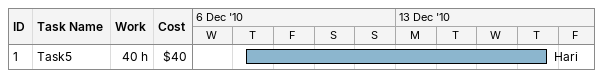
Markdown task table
| ID | Task | Start | Finish | Resources | Work (h) | Cost ($) |
|---|---|---|---|---|---|---|
| 1 | Task5 | 2010-12-09 | 2010-12-16 | Hari | 40 | 40 |
